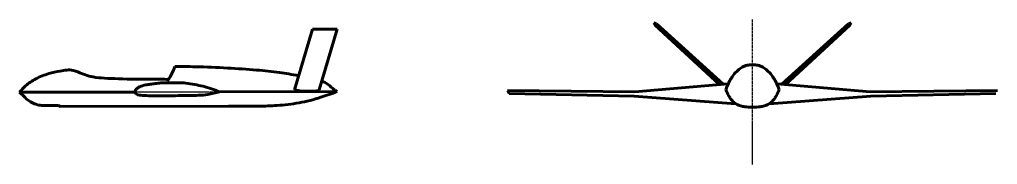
# Model space of a CAD drawing. Header units: millimetres. Extents: x -985956116104 to 1932156, y -552630487266 to 633586.
# Drawn here: x 881 to 1415, y -21517 to -21438 of the extents above; entities that cross this region are included whole.
import ezdxf

# ---------------------------------------------------------------- set-up
doc = ezdxf.new("R2010")
doc.units = ezdxf.units.MM
doc.linetypes.add('CENTER', pattern=[2, 1.25, -0.25, 0.25, -0.25])
doc.layers.add('_axes (Оси)', color=6, linetype='CENTER', lineweight=30)
doc.layers.add('_basic (Основной)', color=4, linetype='Continuous', lineweight=60)

msp = doc.modelspace()

# ---------------------------------------------------------------- linework, layer by layer
at = {"layer": '_axes (Оси)', "transparency": 33554687}
for p, q in [((1281.183, -21516.7), (1281.183, -21437.508)), ((881.183, -21477.104), (1054.516, -21476.85))]:
    msp.add_line(p, q, dxfattribs=at)
at = {"layer": '_basic (Основной)', "transparency": 33554687}
for p, q in [((1031.298, -21475.942), (1041.085, -21442.794)), ((1041.085, -21442.794), (1054.532, -21442.794)), ((1054.532, -21442.794), (1044.648, -21476.004)), ((1227.328, -21439.259), (1228.748, -21439.938)), ((1227.328, -21439.259), (1228.062, -21440.534)), ((1228.062, -21440.534), (1263.169, -21473.079)), ((1228.748, -21439.938), (1265.225, -21472.904)), ((1333.618, -21439.938), (1297.141, -21472.904)), ((1334.304, -21440.534), (1299.197, -21473.079)), ((1335.038, -21439.259), (1333.618, -21439.938)), ((1335.038, -21439.259), (1334.304, -21440.534)), ((1216.888, -21477.022), (1267.964, -21472.671)), ((1345.478, -21477.022), (1294.402, -21472.671)), ((881.183, -21477.104), (944.188, -21477.194)), ((990.354, -21477.047), (1054.516, -21476.85)), ((1147.508, -21476.206), (1216.888, -21477.022)), ((1148.363, -21478.002), (1147.508, -21476.206)), ((1148.363, -21478.002), (1216.541, -21479.302)), ((1216.541, -21479.302), (1271.981, -21483.488)), ((1345.825, -21479.302), (1290.385, -21483.488)), ((1414.858, -21476.206), (1345.478, -21477.022)), ((1414.003, -21478.002), (1345.825, -21479.302)), ((903.52, -21484.939), (995.125, -21484.891))]:
    msp.add_line(p, q, dxfattribs=at)
for points, start_tangent, end_tangent in [([(961.857, -21471.227), (962.446, -21470.189), (964.137, -21467.329), (965.944, -21463.127)], (0.0065029, 0.011638), (0.0047664, 0.0125049)), ([(965.944, -21463.127), (977.122, -21463.308), (994.759, -21463.999), (1010.548, -21465.123), (1023.04, -21466.462), (1033.338, -21468.148)], (0.0133322, -0.0001721), (0.0131363, -0.0023092)), ([(1281.183, -21462.166), (1278.994, -21462.361), (1276.209, -21463.188), (1273.793, -21464.732), (1271.421, -21467.037), (1269.653, -21469.459), (1268.652, -21471.243), (1267.433, -21473.853), (1266.563, -21475.832)], (-0.0133198, -0.0007646), (-0.0053519, -0.0122106)), ([(1281.183, -21462.166), (1283.372, -21462.361), (1286.157, -21463.188), (1288.573, -21464.732), (1290.945, -21467.037), (1292.713, -21469.459), (1293.714, -21471.243), (1294.932, -21473.853), (1295.803, -21475.832)], (0.0133198, -0.0007646), (0.0053519, -0.0122106)), ([(881.183, -21477.104), (884.504, -21473.705), (890.024, -21469.925), (897.175, -21467.062), (903.388, -21465.67), (910.438, -21465.292), (912.983, -21466.148), (921.294, -21468.878), (927.561, -21469.547)], (0.0090096, 0.0098732), (0.0133842, -0.0008387)), ([(927.561, -21469.547), (935.113, -21469.889), (954.495, -21470.103), (962.446, -21470.189)], (0.0133177, -0.0006751), (0.0133318, -0.0001707)), ([(944.188, -21477.194), (944.318, -21476.391), (945.208, -21475.253), (946.65, -21474.293), (950.103, -21473.243), (952.523, -21472.834), (955.193, -21472.514), (958.325, -21472.182), (962.796, -21472.125), (968.32, -21472.068), (971.949, -21472.249), (976.766, -21473.048), (981.336, -21473.99), (990.354, -21477.047)], (0.0010713, 0.01356), (0.0124804, -0.0048279)), ([(1054.516, -21476.85), (1052.966, -21475.896), (1049.604, -21473.037), (1046.111, -21471.088)], (-0.0116106, 0.0066327), (-0.0121436, 0.0057836)), ([(881.183, -21477.104), (883.464, -21479.453), (886.372, -21481.924), (889.361, -21483.554), (892.486, -21484.369), (893.981, -21484.45), (897.052, -21484.477), (901.481, -21484.504), (902.786, -21484.64), (903.52, -21484.939)], (0.0091598, -0.0096806), (0.0121717, -0.0057111)), ([(944.188, -21477.194), (944.593, -21477.94), (945.757, -21478.562), (949.06, -21479.022), (954.555, -21479.157), (962.054, -21479.157), (973.592, -21479.022), (983.992, -21478.454), (990.354, -21477.047)], (0.0052998, -0.0127016), (0.0129585, 0.0032998)), ([(995.125, -21484.891), (1006.72, -21484.81), (1016.618, -21484.722), (1021.69, -21484.457), (1033.7, -21483.006), (1045.586, -21480.015), (1054.516, -21476.85)], (0.0133317, 0.0001347), (0.0124996, 0.0046492)), ([(1044.648, -21476.004), (1044.017, -21476.407), (1042.877, -21476.6), (1040.526, -21476.618), (1037.369, -21476.618), (1035.124, -21476.583), (1031.298, -21475.942)], (-0.0108482, -0.0081271), (-0.0130934, 0.0028437)), ([(1266.563, -21475.832), (1267.545, -21477.794), (1268.629, -21479.837), (1269.893, -21481.653), (1271.155, -21482.887), (1272.184, -21483.614), (1274.805, -21484.683), (1276.931, -21485.136), (1281.183, -21485.314)], (0.0059597, -0.0119273), (0.0133971, 0.0000881)), ([(1295.803, -21475.832), (1294.82, -21477.794), (1293.736, -21479.837), (1292.473, -21481.653), (1291.211, -21482.887), (1290.182, -21483.614), (1287.561, -21484.683), (1285.435, -21485.136), (1281.183, -21485.314)], (-0.0059597, -0.0119273), (-0.0133971, 0.0000881))]:
    msp.add_spline(points, degree=3, dxfattribs=dict(at, start_tangent=start_tangent, end_tangent=end_tangent))

doc.saveas('drawing.dxf')
